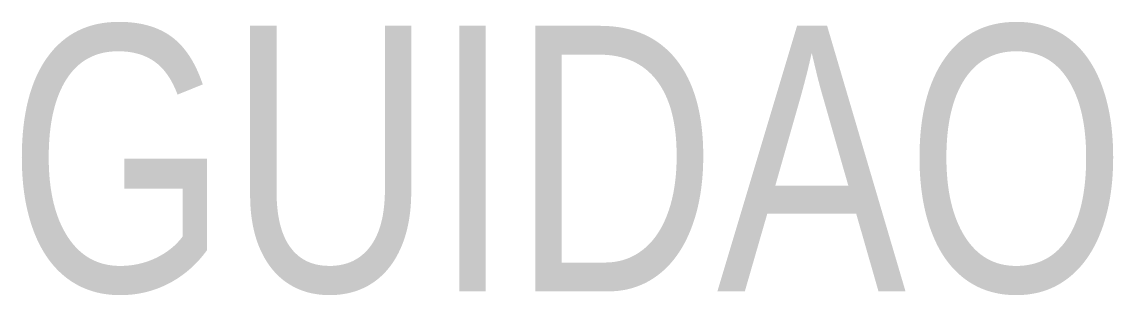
# Model space of a CAD drawing. Extents: x 0.21 to 8.44, y -0.03 to 2.03.
import ezdxf

# ---------------------------------------------------------------- set-up
doc = ezdxf.new("R2010")
doc.units = 0
doc.layers.get('0').update_dxf_attribs({"linetype": 'CONTINUOUS'})

msp = doc.modelspace()

# ---------------------------------------------------------------- texts
at = {"color": 140, "width": 0.8}
msp.add_attdef('GUIDAO', (0.1011, 0), 'S1LQG', height=2, dxfattribs=at)

doc.saveas('drawing.dxf')
